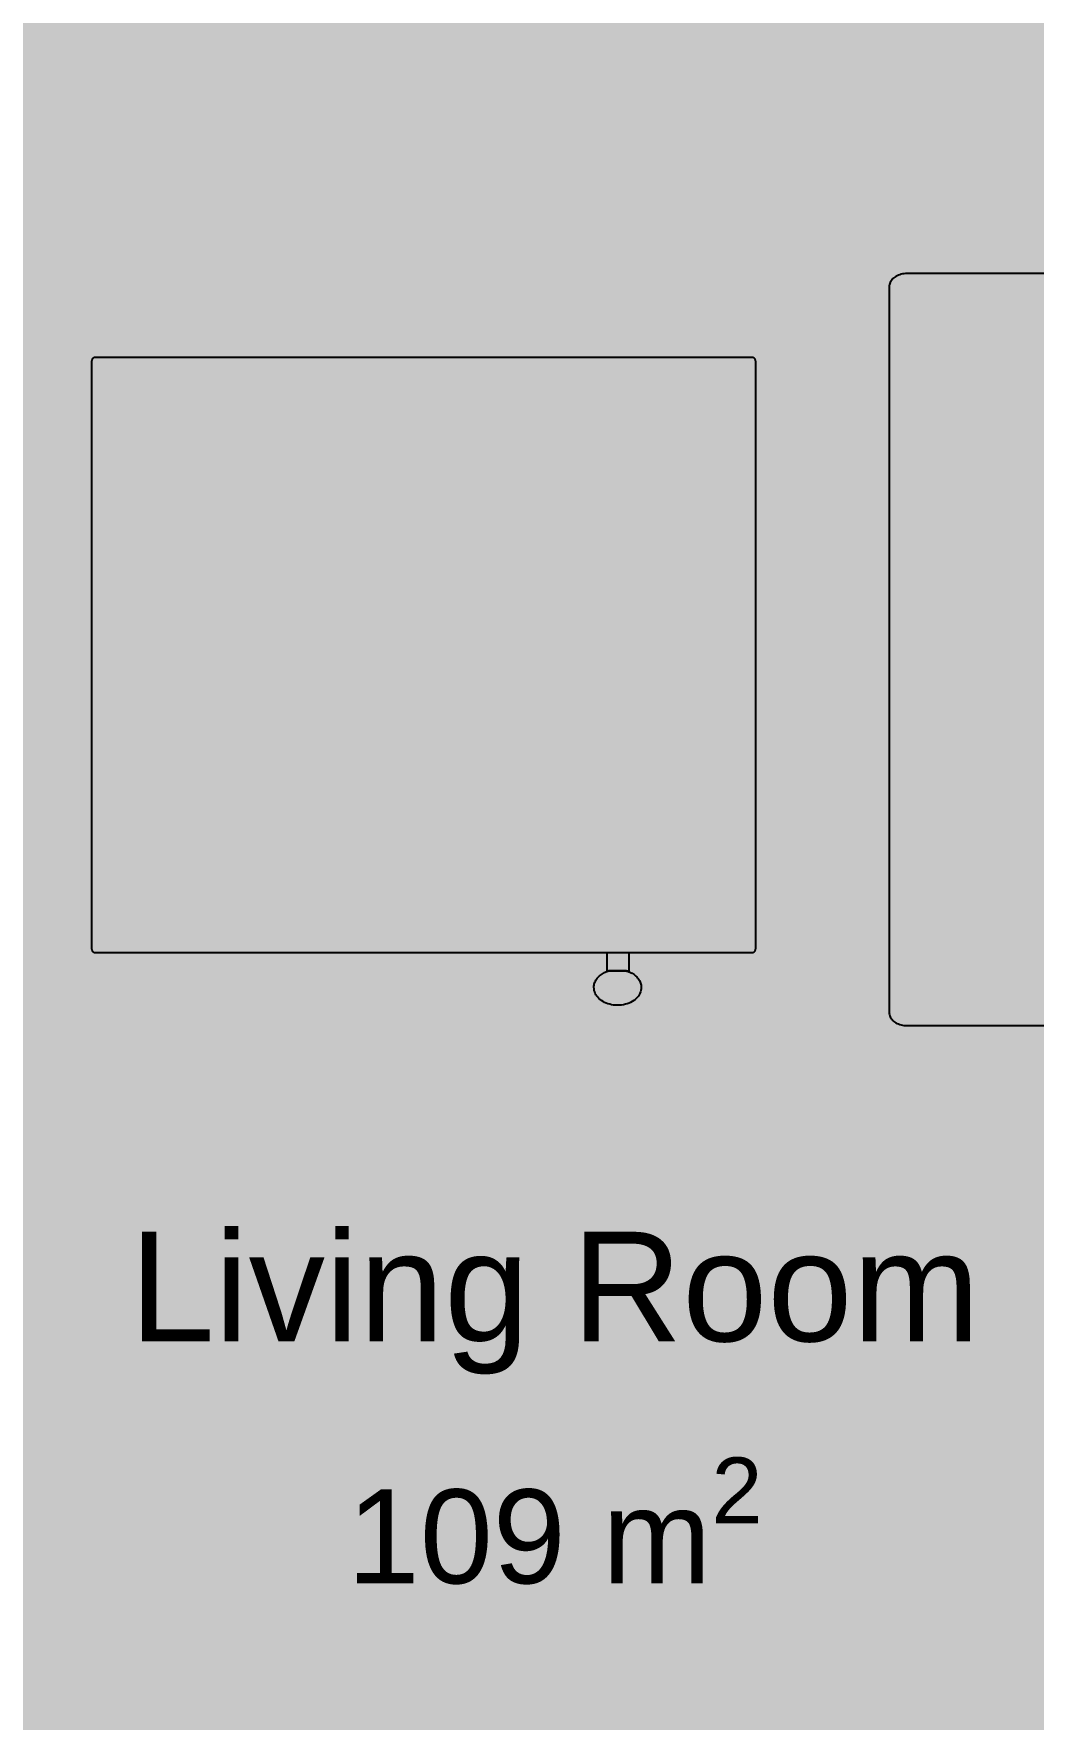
# Model space of a CAD drawing. Header units: metres. Extents: x -3.1 to 3, y -13.3 to 13.4.
# Drawn here: x -0.466 to 0.428, y 0.918 to 2.425 of the extents above; entities that cross this region are included whole.
import ezdxf

# ---------------------------------------------------------------- set-up
doc = ezdxf.new("R2010")
doc.units = ezdxf.units.M
doc.header["$MEASUREMENT"] = 0
for name, color, linetype in [('Poly-Fixtures', 45, 'Continuous'), ('Poly-Furniture', 45, 'Continuous'), ('Poly-RoomAreas', 250, 'Continuous'), ('Poly-RoomLabels', 250, 'Continuous'), ('Poly-RoomsHatch', 31, 'Continuous')]:
    doc.layers.add(name, color=color, linetype=linetype)
doc.styles.get("Standard").update_dxf_attribs({"font": 'arial.ttf'})

msp = doc.modelspace()

# ---------------------------------------------------------------- hatches: boundary and pattern name
at = {"layer": 'Poly-RoomsHatch'}
h = msp.add_hatch(color=31, dxfattribs=at)
h.dxf.hatch_style = 1
h.paths.add_polyline_path([(-2.755273, -11.584335), (0.893237, -11.584335), (0.893237, -7.204682), (2.755273, -7.204682), (2.755273, 9.589497), (1.219811, 9.589497), (-1.184988, 9.589497), (-1.184988, 10.128293), (-2.755273, 10.128293)])

# ---------------------------------------------------------------- linework, layer by layer
at = {"layer": 'Poly-Fixtures', "color": 45}
for points in [[(-0.411639, 2.135584), (-0.411877, 2.135571), (-0.412109, 2.13553), (-0.412335, 2.135464), (-0.412554, 2.135373), (-0.412764, 2.135258), (-0.412966, 2.135122), (-0.413157, 2.134964), (-0.413339, 2.134786), (-0.413508, 2.134589), (-0.413666, 2.134374), (-0.41381, 2.134143), (-0.413941, 2.133896), (-0.414057, 2.133634), (-0.414157, 2.13336), (-0.414241, 2.133073), (-0.414308, 2.132775), (-0.414356, 2.132467), (-0.414386, 2.132151), (-0.414396, 2.131826)], [(-0.414396, 2.131826), (-0.414396, 1.607276)], [(0.177085, 2.135584), (-0.411639, 2.135584)], [(0.179842, 2.131826), (0.179832, 2.132151), (0.179802, 2.132467), (0.179754, 2.132775), (0.179687, 2.133073), (0.179603, 2.13336), (0.179503, 2.133634), (0.179387, 2.133896), (0.179256, 2.134143), (0.179112, 2.134374), (0.178954, 2.134589), (0.178785, 2.134786), (0.178603, 2.134964), (0.178412, 2.135122), (0.17821, 2.135258), (0.178, 2.135373), (0.177781, 2.135464), (0.177555, 2.13553), (0.177323, 2.135571), (0.177085, 2.135584)], [(0.179842, 1.607276), (0.179842, 2.131826)], [(-0.414396, 1.607276), (-0.414386, 1.606952), (-0.414356, 1.606635), (-0.414308, 1.606327), (-0.414241, 1.606029), (-0.414157, 1.605743), (-0.414057, 1.605468), (-0.413941, 1.605206), (-0.41381, 1.60496), (-0.413666, 1.604728), (-0.413508, 1.604513), (-0.413339, 1.604317), (-0.413157, 1.604139), (-0.412966, 1.603981), (-0.412764, 1.603844), (-0.412554, 1.60373), (-0.412335, 1.603639), (-0.412109, 1.603572), (-0.411877, 1.603532), (-0.411639, 1.603518)], [(-0.411639, 1.603518), (0.177085, 1.603518)], [(-0.411639, 1.603518), (-0.411639, 1.603518)], [(0.046781, 1.586544), (0.046787, 1.603518)], [(0.046787, 1.603518), (0.066278, 1.603518)], [(0.066278, 1.603518), (0.066278, 1.586321)], [(0.177085, 1.603518), (0.177323, 1.603532), (0.177555, 1.603572), (0.177781, 1.603639), (0.178, 1.60373), (0.17821, 1.603844), (0.178412, 1.603981), (0.178603, 1.604139), (0.178785, 1.604317), (0.178954, 1.604513), (0.179112, 1.604728), (0.179256, 1.60496), (0.179387, 1.605206), (0.179503, 1.605468), (0.179603, 1.605743), (0.179687, 1.606029), (0.179754, 1.606327), (0.179802, 1.606635), (0.179832, 1.606952), (0.179842, 1.607276)], [(0.035066, 1.572242), (0.035105, 1.573222), (0.035221, 1.574187), (0.035413, 1.575134), (0.035676, 1.576063), (0.03601, 1.576971), (0.036412, 1.577857), (0.036879, 1.578718), (0.03741, 1.579554), (0.038002, 1.580362), (0.038653, 1.58114), (0.039361, 1.581888), (0.040123, 1.582602), (0.040938, 1.583282), (0.041802, 1.583926), (0.042714, 1.584531), (0.043672, 1.585096), (0.044672, 1.58562), (0.045714, 1.5861), (0.046794, 1.586535)], [(0.056529, 1.586971), (0.055991, 1.586976), (0.055452, 1.58699), (0.054913, 1.587011), (0.054374, 1.587036), (0.053836, 1.587063), (0.0533, 1.587091), (0.052767, 1.587117), (0.052236, 1.58714), (0.051709, 1.587156), (0.051186, 1.587165), (0.050668, 1.587164), (0.050156, 1.58715), (0.04965, 1.587123), (0.049151, 1.587079), (0.048659, 1.587017), (0.048176, 1.586935), (0.047701, 1.58683), (0.047236, 1.5867), (0.046781, 1.586544)], [(0.046781, 1.586544), (0.046781, 1.586544)], [(0.046794, 1.586535), (0.047249, 1.586693), (0.047714, 1.586823), (0.048189, 1.586929), (0.048672, 1.587012), (0.049164, 1.587074), (0.049663, 1.587118), (0.050169, 1.587146), (0.050681, 1.587159), (0.051199, 1.58716), (0.051722, 1.587151), (0.052249, 1.587134), (0.05278, 1.587111), (0.053313, 1.587084), (0.053849, 1.587056), (0.054387, 1.587028), (0.054926, 1.587003), (0.055465, 1.586982), (0.056004, 1.586968), (0.056542, 1.586963)], [(0.066278, 1.586321), (0.065805, 1.586499), (0.065329, 1.58665), (0.064851, 1.586775), (0.064369, 1.586876), (0.063883, 1.586956), (0.063393, 1.587016), (0.062899, 1.587059), (0.062401, 1.587087), (0.061897, 1.587101), (0.061389, 1.587104), (0.060875, 1.587099), (0.060355, 1.587086), (0.059829, 1.587068), (0.059297, 1.587047), (0.058758, 1.587025), (0.058212, 1.587005), (0.057658, 1.586988), (0.057098, 1.586976), (0.056529, 1.586971)], [(0.056542, 1.586963), (0.057111, 1.586967), (0.057671, 1.586979), (0.058224, 1.586996), (0.05877, 1.587016), (0.059309, 1.587038), (0.059841, 1.587059), (0.060366, 1.587077), (0.060886, 1.58709), (0.061399, 1.587096), (0.061908, 1.587092), (0.062411, 1.587078), (0.06291, 1.58705), (0.063403, 1.587007), (0.063893, 1.586947), (0.064379, 1.586867), (0.064862, 1.586766), (0.065341, 1.586641), (0.065817, 1.586491), (0.066291, 1.586313)], [(0.066291, 1.586313), (0.067322, 1.585865), (0.068316, 1.585376), (0.06927, 1.584847), (0.070183, 1.58428), (0.071052, 1.583675), (0.071875, 1.583036), (0.072651, 1.582362), (0.073376, 1.581657), (0.074049, 1.580921), (0.074668, 1.580156), (0.075231, 1.579364), (0.075736, 1.578546), (0.07618, 1.577704), (0.076561, 1.576839), (0.076878, 1.575954), (0.077128, 1.575049), (0.077309, 1.574126), (0.07742, 1.573187), (0.077457, 1.572233)], [(0.035072, 1.572233), (0.035066, 1.572242)], [(0.035066, 1.572242), (0.035066, 1.572242)], [(0.056261, 1.556239), (0.054432, 1.556298), (0.052646, 1.556471), (0.05091, 1.556753), (0.04923, 1.557141), (0.047613, 1.557628), (0.046064, 1.55821), (0.04459, 1.558882), (0.043198, 1.55964), (0.041893, 1.560479), (0.040683, 1.561393), (0.039573, 1.562378), (0.03857, 1.563429), (0.03768, 1.564541), (0.036909, 1.56571), (0.036265, 1.566931), (0.035752, 1.568198), (0.035379, 1.569508), (0.03515, 1.570854), (0.035072, 1.572233)], [(0.077457, 1.572233), (0.077379, 1.570854), (0.07715, 1.569508), (0.076776, 1.568198), (0.076263, 1.566931), (0.075618, 1.56571), (0.074848, 1.564541), (0.073957, 1.563429), (0.072954, 1.562378), (0.071843, 1.561393), (0.070632, 1.560479), (0.069327, 1.55964), (0.067935, 1.558882), (0.06646, 1.55821), (0.064911, 1.557628), (0.063293, 1.557141), (0.061613, 1.556753), (0.059877, 1.556471), (0.058091, 1.556298), (0.056261, 1.556239)]]:
    msp.add_lwpolyline(points, dxfattribs=at)
at = {"layer": 'Poly-Furniture', "color": 45}
for points in [[(0.315062, 2.210714), (0.313698, 2.21067), (0.312365, 2.210542), (0.31107, 2.210333), (0.309816, 2.210046), (0.308609, 2.209685), (0.307453, 2.209254), (0.306354, 2.208756), (0.305314, 2.208195), (0.304341, 2.207574), (0.303437, 2.206897), (0.302608, 2.206167), (0.30186, 2.205388), (0.301195, 2.204564), (0.30062, 2.203697), (0.300139, 2.202793), (0.299756, 2.201853), (0.299477, 2.200883), (0.299306, 2.199884), (0.299248, 2.198862)], [(1.564962, 2.210714), (0.315062, 2.210714)], [(0.299248, 2.198862), (0.299248, 1.549923)], [(0.299248, 1.549923), (0.299306, 1.548901), (0.299477, 1.547902), (0.299756, 1.546932), (0.300139, 1.545992), (0.30062, 1.545088), (0.301195, 1.544221), (0.30186, 1.543397), (0.302608, 1.542618), (0.303437, 1.541888), (0.304341, 1.541211), (0.305314, 1.54059), (0.306354, 1.540029), (0.307453, 1.539531), (0.308609, 1.5391), (0.309816, 1.538739), (0.31107, 1.538452), (0.312365, 1.538243), (0.313698, 1.538115), (0.315062, 1.538071)], [(0.315062, 1.538071), (1.564962, 1.538071)]]:
    msp.add_lwpolyline(points, dxfattribs=at)

# ---------------------------------------------------------------- texts
at = {"layer": 'Poly-RoomAreas', "color": 250, "insert": (0, 1.094907), "char_height": 0.084, "width": 1.3776, "attachment_point": 5}
msp.add_mtext('\\A1;109 m{\\H0.7x;\\S2^ ;}', dxfattribs=at)
at = {"layer": 'Poly-RoomLabels', "color": 250, "insert": (0, 1.289907), "char_height": 0.098, "width": 0.88396, "attachment_point": 5}
msp.add_mtext('\\A1;Living Room', dxfattribs=at)

doc.saveas('drawing.dxf')
